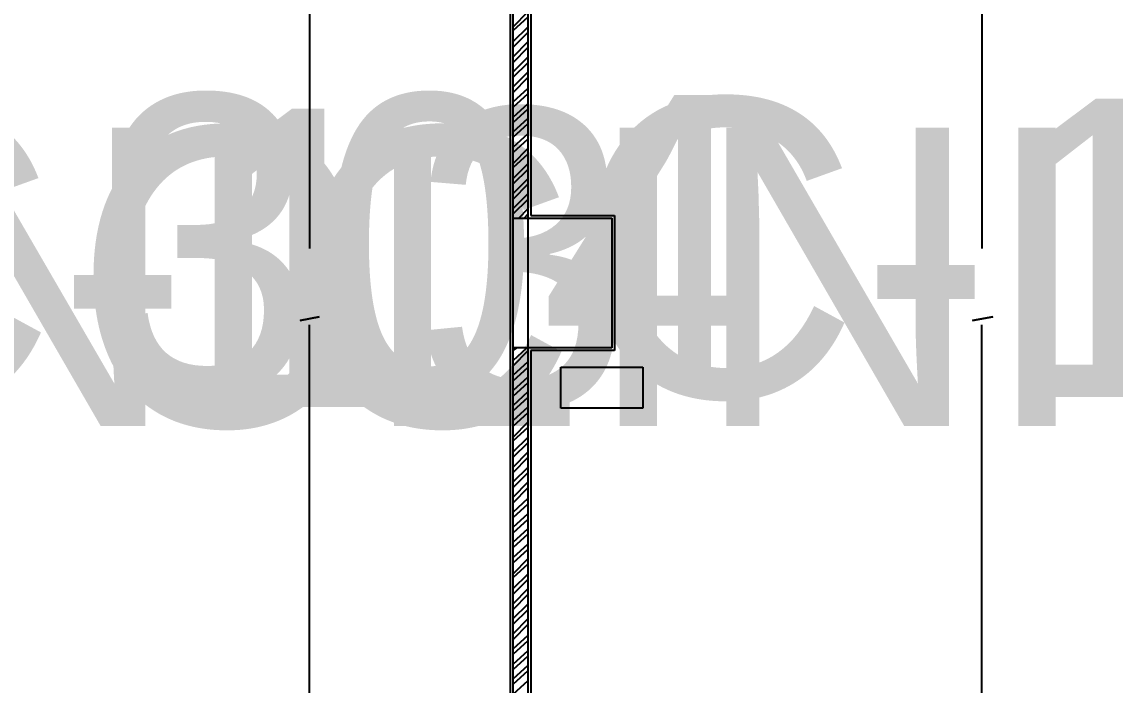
# Model space of a CAD drawing. Header units: feet. Extents: x -4 to 240, y -9 to 130.
# Drawn here: x 104.17 to 129.68, y 31.34 to 46.81 of the extents above; entities that cross this region are included whole.
import ezdxf

# ---------------------------------------------------------------- set-up
doc = ezdxf.new("R2010")
doc.units = ezdxf.units.FT
doc.layers.add('TEXT', color=3, linetype='Continuous')
doc.layers.add('WALLS', color=7, linetype='Continuous')

msp = doc.modelspace()

# ---------------------------------------------------------------- linework, layer by layer
at = {"layer": 'WALLS'}
for p, q in [((110.877, 62.775), (110.877, 41.531)), ((115.636, 18.156), (115.636, 62.775)), ((126.571, 62.775), (126.571, 41.531)), ((115.573, 42.233), (115.573, 60.772)), ((115.981, 18.156), (115.981, 50.973)), ((116.045, 50.909), (116.045, 42.297)), ((115.636, 46.699), (115.981, 47.056)), ((115.636, 46.609), (115.981, 46.928)), ((115.636, 46.354), (115.981, 46.699)), ((115.636, 46.226), (115.981, 46.571)), ((115.636, 45.997), (115.981, 46.354)), ((115.636, 45.869), (115.981, 46.226)), ((115.636, 45.652), (115.981, 45.997)), ((115.636, 45.525), (115.981, 45.869)), ((115.636, 45.295), (115.981, 45.652)), ((115.636, 45.167), (115.981, 45.525)), ((115.636, 44.951), (115.981, 45.27)), ((115.636, 44.823), (115.981, 45.142)), ((115.636, 44.593), (115.981, 44.912)), ((115.636, 44.466), (115.981, 44.785)), ((115.636, 44.249), (115.981, 44.568)), ((115.636, 44.121), (115.981, 44.44)), ((115.636, 43.892), (115.981, 44.211)), ((115.636, 43.764), (115.981, 44.083)), ((115.636, 43.509), (115.981, 43.866)), ((115.636, 43.419), (115.981, 43.738)), ((115.636, 43.164), (115.981, 43.509)), ((115.636, 43.037), (115.981, 43.381)), ((115.636, 42.807), (115.981, 43.164)), ((115.636, 42.679), (115.981, 43.037)), ((115.636, 42.463), (115.981, 42.807)), ((115.636, 42.335), (115.981, 42.679)), ((115.764, 42.233), (115.981, 42.463)), ((115.573, 39.209), (115.573, 42.233)), ((115.636, 39.209), (115.636, 42.233)), ((115.636, 42.233), (117.933, 42.233)), ((115.636, 42.233), (117.933, 42.233)), ((115.636, 39.209), (115.636, 42.233)), ((115.892, 42.233), (115.981, 42.335)), ((116.045, 42.297), (117.997, 42.297)), ((117.933, 42.233), (117.933, 39.209)), ((117.933, 42.233), (117.933, 39.209)), ((117.997, 42.297), (117.997, 39.145)), ((111.107, 39.936), (110.66, 39.847)), ((110.66, 39.847), (111.107, 39.936)), ((126.826, 39.936), (126.354, 39.847)), ((126.354, 39.847), (126.826, 39.936)), ((110.877, 18.501), (110.877, 39.745)), ((126.571, 18.501), (126.571, 39.745)), ((115.573, 20.67), (115.573, 39.209)), ((115.636, 39.145), (115.726, 39.209)), ((115.636, 38.915), (115.955, 39.209)), ((117.933, 39.209), (115.636, 39.209)), ((117.933, 39.209), (115.636, 39.209)), ((115.636, 38.788), (115.981, 39.145)), ((117.997, 39.145), (116.045, 39.145)), ((116.045, 39.145), (116.045, 20.734)), ((115.636, 38.571), (115.981, 38.89)), ((115.636, 38.443), (115.981, 38.762)), ((116.746, 38.762), (118.66, 38.762)), ((116.746, 37.805), (116.746, 38.762)), ((118.66, 38.762), (118.66, 37.805)), ((115.636, 38.214), (115.981, 38.533)), ((115.636, 38.086), (115.981, 38.405)), ((115.636, 37.869), (115.981, 38.188)), ((115.636, 37.742), (115.981, 38.061)), ((115.636, 37.512), (115.981, 37.831)), ((118.66, 37.805), (116.746, 37.805)), ((115.636, 37.384), (115.981, 37.703)), ((115.636, 37.129), (115.981, 37.486)), ((115.636, 37.04), (115.981, 37.359)), ((115.636, 36.785), (115.981, 37.129)), ((115.636, 36.657), (115.981, 37.002)), ((115.636, 36.427), (115.981, 36.785)), ((115.636, 36.3), (115.981, 36.657)), ((115.636, 36.083), (115.981, 36.427)), ((115.636, 35.955), (115.981, 36.3)), ((115.636, 35.726), (115.981, 36.083)), ((115.636, 35.598), (115.981, 35.955)), ((115.636, 35.381), (115.981, 35.7)), ((115.636, 35.254), (115.981, 35.573)), ((115.636, 35.024), (115.981, 35.343)), ((115.636, 34.896), (115.981, 35.215)), ((115.636, 34.679), (115.981, 34.998)), ((115.636, 34.552), (115.981, 34.871)), ((115.636, 34.322), (115.981, 34.641)), ((115.636, 34.195), (115.981, 34.514)), ((115.636, 33.939), (115.981, 34.297)), ((115.636, 33.85), (115.981, 34.169)), ((115.636, 33.595), (115.981, 33.939)), ((115.636, 33.467), (115.981, 33.812)), ((115.636, 33.238), (115.981, 33.595)), ((115.636, 33.11), (115.981, 33.467)), ((115.636, 32.893), (115.981, 33.238)), ((115.636, 32.766), (115.981, 33.11)), ((115.636, 32.536), (115.981, 32.893)), ((115.636, 32.408), (115.981, 32.766)), ((115.636, 32.191), (115.981, 32.51)), ((115.636, 32.064), (115.981, 32.383)), ((115.636, 31.834), (115.981, 32.153)), ((115.636, 31.707), (115.981, 32.026)), ((115.636, 31.49), (115.981, 31.809)), ((115.636, 31.362), (115.981, 31.681)), ((115.636, 31.132), (115.981, 31.451))]:
    msp.add_line(p, q, dxfattribs=at)

# ---------------------------------------------------------------- texts
at = {"layer": 'TEXT'}
for s, p in [('304', (105.901, 38.15)), ('C-14', (117.002, 38.061)), ('C-13', (98.246, 37.831)), ('CLINIC', (86.609, 37.384)), ('CLINIC', (105.365, 37.384))]:
    msp.add_text(s, height=6.9589, dxfattribs=at).set_placement(p)

doc.saveas('drawing.dxf')
